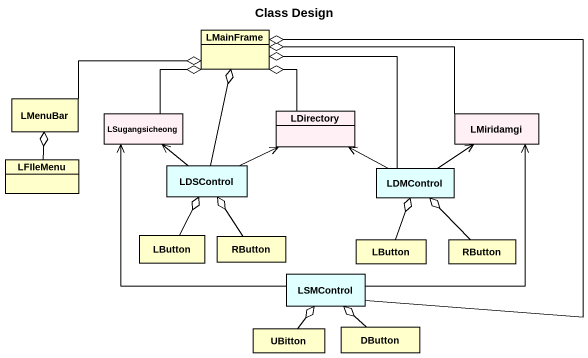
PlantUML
@startuml
title Class Design
hide circle
hide empty members
class LMainFrame
class LMenuBar
class LSugangsicheong #FFF0F5
class LDirectory #FFF0F5
class LMiridamgi #FFF0F5
class LFIleMenu
class LDSControl #E0FFFF
class LDMControl #E0FFFF
class LButton
class RButton
class "LButton" as LButton_2
class "RButton" as RButton_2
class LSMControl #E0FFFF
class UBitton
class DButton
LMenuBar -right-o LMainFrame
LSugangsicheong -up-o LMainFrame
LDirectory -up-o LMainFrame
LMiridamgi -left-o LMainFrame
LFIleMenu -up-o LMenuBar
LDSControl -up-o LMainFrame
LDSControl -up-> LSugangsicheong
LDSControl -right-> LDirectory
LDMControl -up-o LMainFrame
LDMControl -left-> LDirectory
LDMControl -up-> LMiridamgi
LButton -up-o LDSControl
RButton -up-o LDSControl
LButton_2 -up-o LDMControl
RButton_2 -up-o LDMControl
LSMControl -up-o LMainFrame
LSMControl -up-> LSugangsicheong
LSMControl -up-> LMiridamgi
UBitton -up-o LSMControl
DButton -up-o LSMControl
@enduml
